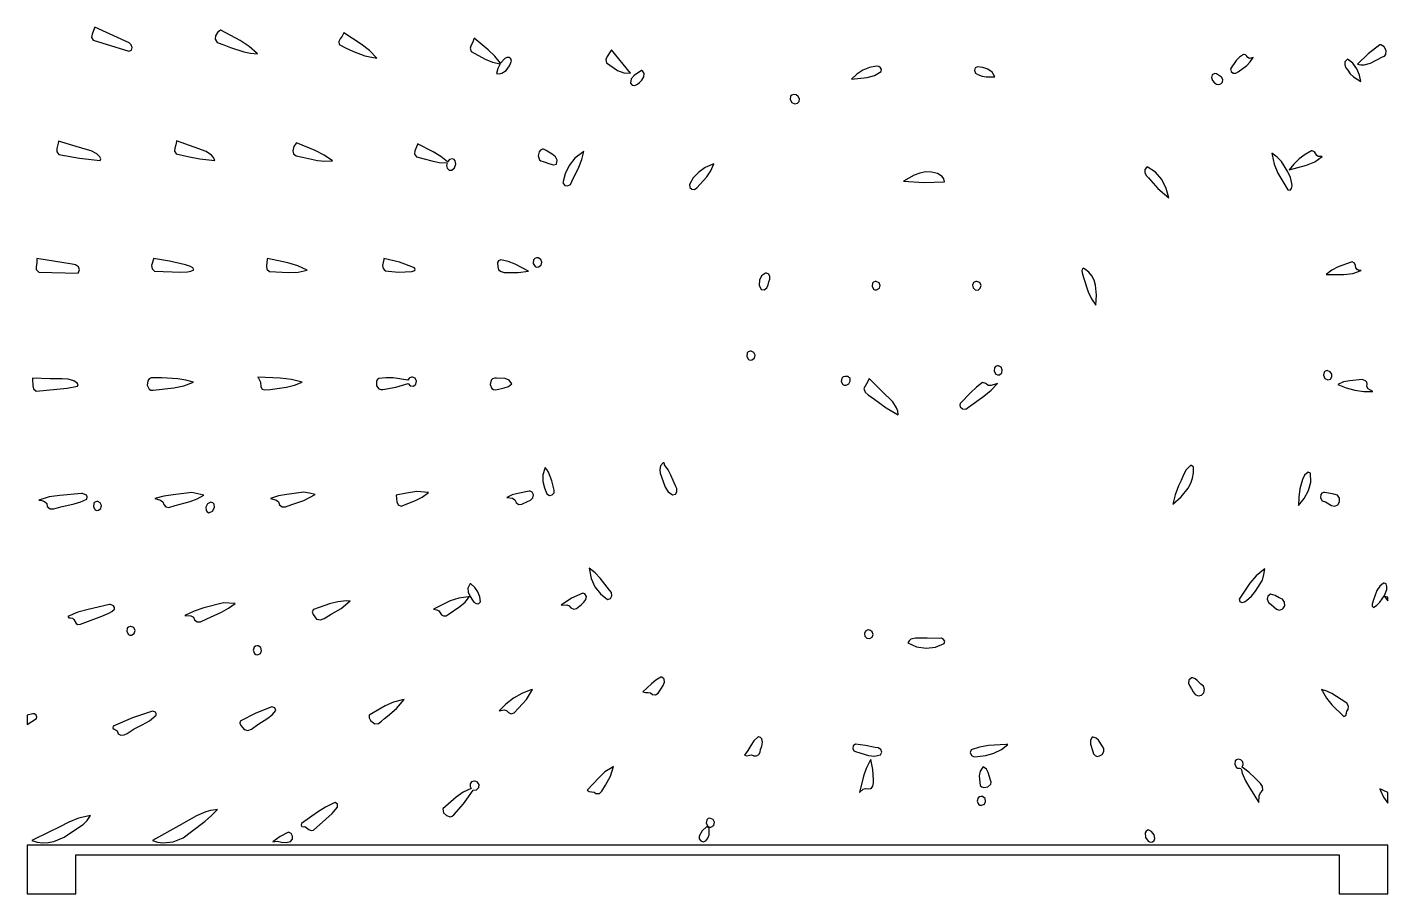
# Model space of a CAD drawing. Extents: x 0 to 14, y 0 to 21.
# Drawn here: x 0 to 14, y 0 to 8.92 of the extents above; entities that cross this region are included whole.
import ezdxf

# ---------------------------------------------------------------- set-up
doc = ezdxf.new("R2010")
doc.units = 0
doc.layers.add('Layer_1', color=7, linetype='CONTINUOUS')

msp = doc.modelspace()

# ---------------------------------------------------------------- linework, layer by layer
at = {"layer": 'Layer_1', "color": 7}
for points in [[(0.695565, 8.918716), (0.693589, 8.911937), (0.693589, 8.910949), (0.668246, 8.845571), (0.662863, 8.813323), (0.679732, 8.783893), (1.04648, 8.671224), (1.071705, 8.682943), (1.078417, 8.708852), (1.069915, 8.737431), (1.0495, 8.757161), (0.695847, 8.918722), (0.695565, 8.918716)], [(1.991021, 8.88928), (1.987776, 8.887728), (1.957805, 8.864713), (1.937177, 8.830759), (1.93336, 8.794049), (1.953824, 8.762768), (2.022454, 8.737053), (2.091464, 8.711559), (2.22819, 8.666224), (2.298589, 8.651601), (2.370356, 8.645305), (2.285606, 8.720577), (2.190489, 8.781751), (1.991021, 8.889272), (1.991021, 8.88928)], [(3.257889, 8.861941), (3.254587, 8.855713), (3.254304, 8.855007), (3.240092, 8.827028), (3.219196, 8.799475), (3.205116, 8.77079), (3.21135, 8.739417), (3.282555, 8.70244), (3.357485, 8.670185), (3.474886, 8.625735), (3.597769, 8.600841), (3.523003, 8.678196), (3.437855, 8.743472), (3.258002, 8.861953), (3.258002, 8.861953), (3.257889, 8.861941)], [(4.600589, 8.807314), (4.598049, 8.800812), (4.59692, 8.797891), (4.584344, 8.765825), (4.566602, 8.733837), (4.556852, 8.701617), (4.568246, 8.66885), (4.711534, 8.591408), (4.786476, 8.560016), (4.865596, 8.540747), (4.842341, 8.49337), (4.82806, 8.442522), (4.856649, 8.439166), (4.8829, 8.444228), (4.927773, 8.473785), (4.961454, 8.519557), (4.982718, 8.569906), (4.976424, 8.59303), (4.958673, 8.606832), (4.936244, 8.608484), (4.915916, 8.595154), (4.869998, 8.547252), (4.811581, 8.620732), (4.743782, 8.685439), (4.600674, 8.807314), (4.600674, 8.807314), (4.600589, 8.807314)], [(6.011023, 8.684395), (6.007721, 8.67822), (6.006028, 8.675079), (5.966203, 8.616186), (5.952636, 8.585681), (5.961324, 8.552104), (6.074819, 8.474776), (6.137862, 8.450069), (6.206264, 8.445884), (6.011023, 8.684395), (6.011023, 8.684395)], [(13.928146, 8.738303), (13.916632, 8.738303), (13.796888, 8.645415), (13.688258, 8.53948), (13.722752, 8.530701), (13.756477, 8.530404), (13.821795, 8.548511), (13.945108, 8.61235), (13.965998, 8.621913), (13.9787, 8.637597), (13.982771, 8.678621), (13.963769, 8.718012), (13.928146, 8.738359), (13.928146, 8.738303)], [(12.516527, 8.637431), (12.473376, 8.611738), (12.439311, 8.574822), (12.382754, 8.490974), (12.387385, 8.463358), (12.409216, 8.447322), (12.437424, 8.445628), (12.461184, 8.461042), (12.548306, 8.523564), (12.585112, 8.562332), (12.614769, 8.607114), (12.577685, 8.59815), (12.561596, 8.606094), (12.54966, 8.621886), (12.534777, 8.633804), (12.516527, 8.637431), (12.516527, 8.637431)], [(13.584682, 8.589309), (13.580816, 8.586224), (13.558615, 8.562601), (13.556393, 8.532231), (13.568104, 8.501215), (13.587702, 8.47565), (13.613446, 8.438537), (13.645931, 8.407351), (13.721983, 8.35846), (13.707574, 8.426654), (13.681177, 8.491743), (13.640858, 8.547902), (13.584682, 8.589309), (13.584682, 8.589309)], [(6.325616, 8.474603), (6.32127, 8.471893), (6.244304, 8.421221), (6.215173, 8.387956), (6.207534, 8.343846), (6.225066, 8.32291), (6.251159, 8.320296), (6.278384, 8.33089), (6.299313, 8.349578), (6.324321, 8.374987), (6.343654, 8.407111), (6.348387, 8.440896), (6.329595, 8.471286), (6.325616, 8.474594), (6.325616, 8.474603)], [(8.740422, 8.516219), (8.667433, 8.503384), (8.598281, 8.476787), (8.535944, 8.437025), (8.483402, 8.384698), (8.642738, 8.40114), (8.71913, 8.423155), (8.7884, 8.461979), (8.792119, 8.484178), (8.781577, 8.502008), (8.762452, 8.513384), (8.740422, 8.516219), (8.740422, 8.516219)], [(9.77821, 8.512084), (9.752656, 8.498988), (9.746435, 8.472005), (9.757386, 8.445219), (9.783346, 8.432709), (9.824654, 8.416237), (9.868168, 8.407517), (9.957139, 8.407518), (9.928987, 8.455308), (9.885401, 8.487206), (9.832953, 8.505402), (9.77821, 8.512084), (9.77821, 8.512084)], [(12.220476, 8.443126), (12.193941, 8.427853), (12.187156, 8.399724), (12.196326, 8.369208), (12.217654, 8.346776), (12.23751, 8.333001), (12.260531, 8.328317), (12.28244, 8.334351), (12.298962, 8.352728), (12.302631, 8.381517), (12.287821, 8.40553), (12.238623, 8.440262), (12.220533, 8.443126), (12.220533, 8.443126), (12.220476, 8.443126)], [(7.884132, 8.226611), (7.86621, 8.220422), (7.855202, 8.208515), (7.851405, 8.175576), (7.867689, 8.143846), (7.899005, 8.129377), (7.925468, 8.135753), (7.942114, 8.155702), (7.945638, 8.181574), (7.93273, 8.205718), (7.910961, 8.222189), (7.884132, 8.226611), (7.884132, 8.226611)], [(0.323652, 7.746116), (0.322524, 7.739225), (0.322524, 7.73818), (0.322241, 7.73818), (0.305566, 7.669813), (0.304314, 7.636081), (0.326334, 7.609306), (0.538198, 7.571419), (0.751247, 7.54702), (0.758029, 7.56513), (0.748901, 7.583804), (0.716647, 7.614654), (0.658039, 7.64495), (0.594999, 7.664784), (0.467868, 7.702572), (0.323681, 7.746119), (0.323652, 7.746116)], [(1.53749, 7.749147), (1.536361, 7.742146), (1.536361, 7.740763), (1.536079, 7.740763), (1.530524, 7.708774), (1.519537, 7.674901), (1.516081, 7.642251), (1.533116, 7.613929), (1.654154, 7.586503), (1.776843, 7.563107), (1.930202, 7.547122), (1.916125, 7.578072), (1.896055, 7.603252), (1.842784, 7.639913), (1.717604, 7.683711), (1.537575, 7.749085), (1.537575, 7.749085), (1.53749, 7.749147)], [(2.772325, 7.727814), (2.769108, 7.72484), (2.745137, 7.691924), (2.732363, 7.647612), (2.740902, 7.615017), (2.766702, 7.596407), (2.833342, 7.581578), (2.986084, 7.548013), (3.063763, 7.540774), (3.142065, 7.544316), (3.056202, 7.602334), (2.964519, 7.650233), (2.772325, 7.727814), (2.772325, 7.727814)], [(4.017631, 7.717397), (4.015373, 7.710729), (4.015373, 7.709967), (4.015091, 7.709967), (3.988872, 7.64508), (3.986516, 7.612635), (4.007358, 7.585557), (4.161906, 7.542009), (4.240645, 7.527614), (4.320794, 7.524538), (4.314783, 7.496824), (4.32236, 7.468346), (4.341114, 7.448796), (4.368631, 7.447864), (4.39592, 7.472661), (4.409482, 7.509248), (4.40408, 7.544605), (4.392629, 7.557754), (4.374473, 7.565714), (4.345055, 7.557478), (4.324802, 7.533358), (4.254553, 7.589428), (4.178572, 7.637235), (4.017631, 7.717409), (4.017631, 7.717397)], [(5.311225, 7.662497), (5.30194, 7.662158), (5.281696, 7.653364), (5.267358, 7.637591), (5.256615, 7.595178), (5.27015, 7.555055), (5.286159, 7.542146), (5.308402, 7.537362), (5.378334, 7.512188), (5.413721, 7.503508), (5.447905, 7.50754), (5.453952, 7.548774), (5.435367, 7.584128), (5.402717, 7.612524), (5.366568, 7.632886), (5.340579, 7.651472), (5.311225, 7.662322), (5.311225, 7.662604), (5.311225, 7.662497)], [(5.726769, 7.638186), (5.712121, 7.627659), (5.636368, 7.570068), (5.577438, 7.495889), (5.536044, 7.410205), (5.512901, 7.318098), (5.530331, 7.291215), (5.560903, 7.286288), (5.589883, 7.300269), (5.602534, 7.330112), (5.676621, 7.479673), (5.706893, 7.557181), (5.726769, 7.638186), (5.726769, 7.638186)], [(12.806313, 7.620824), (12.809164, 7.604509), (12.832326, 7.507531), (12.870173, 7.415364), (12.97051, 7.243408), (12.99536, 7.242561), (13.010878, 7.25978), (13.016909, 7.285542), (13.013295, 7.310326), (12.997646, 7.371261), (12.972814, 7.42924), (12.907885, 7.537371), (12.860179, 7.582756), (12.806313, 7.620824), (12.806313, 7.620824)], [(13.222422, 7.647282), (13.214802, 7.646746), (13.148906, 7.608481), (13.0879, 7.562573), (13.032842, 7.509638), (12.98479, 7.450291), (13.164083, 7.499452), (13.249288, 7.534791), (13.32532, 7.588097), (13.284722, 7.58636), (13.268979, 7.597441), (13.259618, 7.616593), (13.245169, 7.637648), (13.222422, 7.647243), (13.222422, 7.647243), (13.222422, 7.647282)], [(7.064135, 7.51207), (7.049206, 7.506228), (6.975533, 7.473901), (6.909319, 7.427628), (6.854106, 7.369089), (6.813437, 7.299963), (6.818415, 7.270664), (6.839903, 7.250964), (6.867603, 7.247137), (6.891218, 7.265455), (6.991932, 7.37954), (7.03447, 7.441998), (7.064135, 7.51207), (7.064135, 7.51207)], [(9.244866, 7.429937), (9.183624, 7.417284), (9.125088, 7.395615), (9.015448, 7.33535), (9.22607, 7.321491), (9.437116, 7.326918), (9.431124, 7.358739), (9.415967, 7.38305), (9.366179, 7.413338), (9.303798, 7.42617), (9.244866, 7.429937), (9.244866, 7.429937)], [(11.524996, 7.480043), (11.521581, 7.477277), (11.499163, 7.452679), (11.498996, 7.421812), (11.513953, 7.391241), (11.536906, 7.367529), (11.635123, 7.257619), (11.748685, 7.163689), (11.721017, 7.26028), (11.674845, 7.350191), (11.609672, 7.425936), (11.524996, 7.480032), (11.524996, 7.480043)], [(0.099314, 6.537319), (0.099314, 6.530264), (0.099314, 6.528994), (0.097983, 6.494179), (0.091525, 6.457296), (0.093766, 6.423644), (0.118533, 6.398522), (0.523522, 6.388489), (0.53759, 6.4203), (0.526062, 6.451352), (0.498384, 6.473503), (0.464002, 6.478611), (0.099314, 6.537316), (0.099314, 6.537319)], [(1.298081, 6.54), (1.298081, 6.532945), (1.298081, 6.531505), (1.27979, 6.464611), (1.284639, 6.432011), (1.309229, 6.40809), (1.579936, 6.396293), (1.650093, 6.400274), (1.684017, 6.406928), (1.712948, 6.42027), (1.7026, 6.443022), (1.679801, 6.454851), (1.628535, 6.47225), (1.464504, 6.511364), (1.298081, 6.539995), (1.298081, 6.54)], [(2.471081, 6.539012), (2.470799, 6.531957), (2.470799, 6.530687), (2.462728, 6.460141), (2.467315, 6.427174), (2.493518, 6.404624), (2.689066, 6.395249), (2.786487, 6.399227), (2.882392, 6.418348), (2.784793, 6.463819), (2.68199, 6.49491), (2.471194, 6.53901), (2.471194, 6.53901), (2.471081, 6.539012)], [(3.670752, 6.538138), (3.670752, 6.531082), (3.670752, 6.529417), (3.657466, 6.4657), (3.661028, 6.434947), (3.682492, 6.411126), (3.819906, 6.39851), (3.957913, 6.405561), (3.987641, 6.415108), (3.993072, 6.42635), (3.985768, 6.440892), (3.831752, 6.499499), (3.670752, 6.538126), (3.670752, 6.538138)], [(4.87268, 6.522934), (4.850856, 6.515724), (4.839525, 6.497738), (4.843244, 6.454086), (4.851133, 6.422058), (4.875837, 6.402814), (4.908811, 6.394558), (4.941514, 6.395491), (5.05067, 6.393926), (5.159022, 6.406408), (5.021418, 6.479329), (4.94875, 6.506611), (4.87268, 6.522934), (4.87268, 6.522934)], [(5.25907, 6.544962), (5.249305, 6.544679), (5.239822, 6.544679), (5.222106, 6.537592), (5.21116, 6.524147), (5.207646, 6.488337), (5.22542, 6.457547), (5.241084, 6.450378), (5.260622, 6.452077), (5.288222, 6.468783), (5.296087, 6.499332), (5.285796, 6.52946), (5.258929, 6.544902), (5.258929, 6.544902), (5.25907, 6.544962)], [(13.633083, 6.502318), (13.624814, 6.501866), (13.488137, 6.453361), (13.424491, 6.419033), (13.36706, 6.3747), (13.549037, 6.373555), (13.638682, 6.384336), (13.72441, 6.414499), (13.701498, 6.416175), (13.68388, 6.426609), (13.672606, 6.443941), (13.668728, 6.466312), (13.657107, 6.491104), (13.633083, 6.502307), (13.633083, 6.502318)], [(7.606538, 6.387942), (7.597592, 6.38749), (7.556784, 6.359338), (7.534928, 6.314059), (7.532953, 6.263134), (7.551787, 6.218047), (7.584522, 6.217264), (7.609089, 6.236646), (7.625014, 6.266944), (7.631825, 6.298912), (7.642705, 6.324744), (7.642878, 6.35359), (7.631202, 6.377352), (7.606538, 6.387933), (7.606538, 6.387942)], [(8.735737, 6.302287), (8.725267, 6.301892), (8.708546, 6.295974), (8.697935, 6.284266), (8.693468, 6.252284), (8.708717, 6.22354), (8.722752, 6.21588), (8.740535, 6.215628), (8.770004, 6.232986), (8.777464, 6.261579), (8.76526, 6.288859), (8.735737, 6.302279), (8.735737, 6.302287)], [(9.762546, 6.303219), (9.762546, 6.303219), (9.737946, 6.290617), (9.727946, 6.264761), (9.733059, 6.236263), (9.753798, 6.215738), (9.784446, 6.213712), (9.807282, 6.232895), (9.815349, 6.262104), (9.801691, 6.290155), (9.771549, 6.302996), (9.762546, 6.303278), (9.762546, 6.303219)], [(10.864935, 6.439095), (10.860673, 6.436227), (10.851834, 6.41483), (10.856105, 6.391331), (10.868999, 6.343511), (10.917343, 6.193977), (10.951731, 6.123399), (10.994644, 6.057488), (11.003571, 6.160224), (10.99312, 6.265101), (10.977998, 6.314414), (10.954877, 6.359547), (10.922704, 6.39893), (10.880429, 6.430989), (10.864935, 6.439095), (10.864935, 6.439095)], [(7.447675, 5.584935), (7.43808, 5.584653), (7.419952, 5.578678), (7.408732, 5.565935), (7.40489, 5.530698), (7.4223, 5.500044), (7.437644, 5.493031), (7.456706, 5.495078), (7.484267, 5.513434), (7.489444, 5.542792), (7.475994, 5.570727), (7.447675, 5.584816), (7.447675, 5.584816), (7.447675, 5.584935)], [(8.416431, 5.325259), (8.396892, 5.319101), (8.383767, 5.306294), (8.375908, 5.271142), (8.391146, 5.240627), (8.406894, 5.233617), (8.427776, 5.235575), (8.453374, 5.250036), (8.468388, 5.276538), (8.467464, 5.3044), (8.445246, 5.322942), (8.416431, 5.325257), (8.416431, 5.325259)], [(9.993009, 5.433297), (9.983752, 5.433015), (9.964872, 5.42733), (9.953358, 5.414515), (9.949896, 5.378545), (9.968294, 5.347211), (9.984105, 5.340189), (10.00348, 5.342616), (10.029125, 5.361723), (10.033614, 5.391358), (10.020418, 5.419276), (9.993009, 5.433235), (9.993009, 5.433235), (9.993009, 5.433297)], [(13.37468, 5.384072), (13.356404, 5.379981), (13.344449, 5.369361), (13.337805, 5.337163), (13.351348, 5.304746), (13.38168, 5.289375), (13.410173, 5.296588), (13.42505, 5.319844), (13.42474, 5.348715), (13.407672, 5.372774), (13.37468, 5.384072), (13.37468, 5.384072)], [(0.05334, 5.305811), (0.054187, 5.298812), (0.054187, 5.297712), (0.056529, 5.228244), (0.063712, 5.195368), (0.090791, 5.173743), (0.305086, 5.192153), (0.411764, 5.205058), (0.516946, 5.225559), (0.523428, 5.241551), (0.513726, 5.256079), (0.480935, 5.278309), (0.42187, 5.295178), (0.360458, 5.298364), (0.2367, 5.300633), (0.053425, 5.305814), (0.053425, 5.305814), (0.05334, 5.305811)], [(1.385401, 5.309226), (1.274995, 5.308944), (1.253912, 5.298613), (1.240223, 5.280973), (1.233819, 5.235279), (1.253366, 5.194889), (1.272115, 5.183878), (1.296444, 5.182827), (1.508136, 5.20818), (1.612472, 5.227649), (1.71227, 5.265013), (1.632301, 5.287163), (1.550815, 5.300424), (1.385401, 5.309164), (1.385401, 5.309164), (1.385401, 5.309226)], [(2.37394, 5.316448), (2.377271, 5.31022), (2.380093, 5.305092), (2.400402, 5.264184), (2.404562, 5.218718), (2.418961, 5.194945), (2.44324, 5.18502), (2.498344, 5.190329), (2.66785, 5.213227), (2.750586, 5.234143), (2.830266, 5.265239), (2.718707, 5.293925), (2.604378, 5.305533), (2.374025, 5.316448), (2.374025, 5.316448), (2.37394, 5.316448)], [(3.963614, 5.318367), (3.954074, 5.317859), (3.929722, 5.307989), (3.915974, 5.285946), (3.767, 5.308852), (3.691792, 5.311357), (3.617327, 5.304355), (3.601257, 5.290316), (3.592528, 5.271452), (3.59458, 5.22883), (3.618454, 5.195652), (3.637004, 5.188593), (3.659124, 5.191082), (3.791641, 5.214057), (3.919333, 5.250338), (3.941874, 5.226435), (3.973911, 5.22604), (4.000545, 5.244407), (4.006878, 5.276796), (3.992527, 5.30557), (3.963614, 5.318303), (3.963614, 5.318303), (3.963614, 5.318367)], [(4.810167, 5.308239), (4.787591, 5.30156), (4.77247, 5.286429), (4.763375, 5.242823), (4.780441, 5.201443), (4.798023, 5.189094), (4.82123, 5.18631), (4.908994, 5.206482), (4.950969, 5.220813), (4.98571, 5.248983), (4.959129, 5.28516), (4.918925, 5.30179), (4.828117, 5.306421), (4.810167, 5.308227), (4.810167, 5.308239)], [(8.663206, 5.30409), (8.660384, 5.297585), (8.658973, 5.294664), (8.659255, 5.294664), (8.636021, 5.248047), (8.608427, 5.20013), (8.622885, 5.161937), (8.653163, 5.134827), (8.721965, 5.086855), (8.837824, 5.002965), (8.960584, 4.929869), (8.957461, 4.96807), (8.94624, 5.00277), (8.905928, 5.063893), (8.798758, 5.168601), (8.663263, 5.30409), (8.663263, 5.30409), (8.663206, 5.30409)], [(9.828925, 5.263077), (9.766338, 5.215438), (9.709291, 5.160797), (9.600833, 5.045679), (9.596246, 5.028), (9.599774, 5.012664), (9.623517, 4.991706), (9.656753, 4.988185), (9.684173, 5.00748), (9.842221, 5.121382), (9.918127, 5.181984), (9.985304, 5.25244), (9.920182, 5.230494), (9.888467, 5.230979), (9.863272, 5.252779), (9.828925, 5.263086), (9.828925, 5.263077)], [(13.737421, 5.292347), (13.608195, 5.280193), (13.544631, 5.267549), (13.484408, 5.242904), (13.570583, 5.208347), (13.660131, 5.182821), (13.751874, 5.168691), (13.844637, 5.168324), (13.797351, 5.197507), (13.784312, 5.220059), (13.78791, 5.247809), (13.783649, 5.266007), (13.772127, 5.28042), (13.737421, 5.292347), (13.737421, 5.292347)], [(5.329343, 4.388742), (5.325985, 4.377385), (5.306096, 4.31226), (5.306106, 4.244712), (5.321488, 4.178016), (5.347716, 4.115449), (5.373727, 4.100014), (5.402622, 4.104854), (5.422924, 4.124982), (5.423154, 4.155412), (5.398886, 4.249873), (5.363464, 4.340453), (5.346954, 4.367708), (5.329343, 4.388742), (5.329343, 4.388742)], [(6.546935, 4.435813), (6.54273, 4.435475), (6.517025, 4.405974), (6.508588, 4.368199), (6.512924, 4.327805), (6.525542, 4.290449), (6.563822, 4.184459), (6.595412, 4.1386), (6.639588, 4.104747), (6.669541, 4.111741), (6.685217, 4.137181), (6.686086, 4.169541), (6.67162, 4.197296), (6.621632, 4.309736), (6.594301, 4.364532), (6.558901, 4.414144), (6.556262, 4.427472), (6.546935, 4.435641), (6.546935, 4.435924), (6.546935, 4.435813)], [(11.979035, 4.407317), (11.969835, 4.406753), (11.926174, 4.364804), (11.897766, 4.311404), (11.874771, 4.253892), (11.84735, 4.199608), (11.812983, 4.105534), (11.788225, 4.008337), (11.873245, 4.084246), (11.944851, 4.175038), (11.97206, 4.225229), (11.991639, 4.278197), (12.002163, 4.33363), (12.002206, 4.391211), (11.979035, 4.407306), (11.979035, 4.407317)], [(13.181245, 4.34095), (13.142596, 4.309952), (13.122899, 4.264869), (13.096579, 4.166822), (13.085614, 4.08208), (13.082016, 3.996551), (13.140106, 4.067609), (13.184322, 4.149298), (13.208492, 4.23764), (13.206448, 4.328659), (13.181245, 4.34095), (13.181245, 4.34095)], [(0.56927, 4.120402), (0.55705, 4.119837), (0.335216, 4.099535), (0.225263, 4.084001), (0.119098, 4.051432), (0.150058, 4.047195), (0.179416, 4.035709), (0.200592, 4.015383), (0.20701, 3.984625), (0.23674, 3.962863), (0.272493, 3.963035), (0.345214, 3.982706), (0.483997, 4.013431), (0.552065, 4.032507), (0.615075, 4.062908), (0.61809, 4.085042), (0.608503, 4.102853), (0.56927, 4.120402), (0.56927, 4.120402)], [(1.692374, 4.128778), (1.500417, 4.107554), (1.405112, 4.093215), (1.311825, 4.068696), (1.371586, 4.052702), (1.395137, 4.035386), (1.404761, 4.006353), (1.426539, 3.980797), (1.458055, 3.975187), (1.523436, 3.994943), (1.675793, 4.035785), (1.749059, 4.064611), (1.818499, 4.102046), (1.756368, 4.117539), (1.692374, 4.128778), (1.692374, 4.128778)], [(2.846522, 4.132758), (2.846522, 4.132758), (2.672052, 4.110326), (2.585727, 4.094979), (2.502493, 4.067274), (2.563742, 4.052642), (2.586908, 4.033496), (2.596924, 4.003497), (2.62387, 3.98223), (2.656727, 3.982148), (2.722541, 4.006093), (2.847576, 4.046365), (2.962938, 4.108509), (2.904952, 4.122644), (2.846522, 4.13282), (2.846522, 4.132758)], [(4.009192, 4.14119), (3.902001, 4.124311), (3.795974, 4.101558), (3.804416, 4.032827), (3.817337, 4.003724), (3.848354, 3.99104), (3.996044, 4.046754), (4.065726, 4.083294), (4.129532, 4.129724), (4.009192, 4.14119), (4.009192, 4.14119)], [(5.173811, 4.144055), (5.166078, 4.14318), (5.048105, 4.120967), (4.990528, 4.105094), (4.936546, 4.07913), (4.994963, 4.070457), (5.017838, 4.053478), (5.02999, 4.026103), (5.056594, 4.006865), (5.087881, 4.009474), (5.148439, 4.037457), (5.177522, 4.051082), (5.201419, 4.075884), (5.210955, 4.105561), (5.196953, 4.13381), (5.173811, 4.144061), (5.173811, 4.144055)], [(13.352131, 4.130218), (13.338387, 4.129935), (13.32058, 4.122752), (13.309962, 4.110034), (13.307526, 4.076193), (13.325536, 4.044804), (13.358453, 4.032261), (13.420693, 3.997222), (13.453881, 3.989659), (13.486892, 4.001504), (13.503784, 4.034937), (13.501656, 4.073303), (13.481879, 4.10351), (13.445829, 4.112463), (13.352131, 4.130158), (13.352131, 4.130158), (13.352131, 4.130218)], [(0.725226, 4.037112), (0.725226, 4.037112), (0.715998, 4.037112), (0.69708, 4.032008), (0.685262, 4.019586), (0.680738, 3.983916), (0.698063, 3.952355), (0.713556, 3.945069), (0.732875, 3.947154), (0.758199, 3.965682), (0.763595, 3.995054), (0.751718, 4.022994), (0.725226, 4.037223), (0.725226, 4.037112)], [(1.889054, 4.031048), (1.856148, 4.014489), (1.838399, 3.980267), (1.841251, 3.944261), (1.852103, 3.930551), (1.870146, 3.92235), (1.905342, 3.938172), (1.926188, 3.974004), (1.92374, 4.011183), (1.910986, 4.024446), (1.889054, 4.031048), (1.889054, 4.031048)], [(5.782564, 3.35129), (5.785386, 3.334808), (5.802261, 3.243665), (5.842406, 3.160628), (5.900579, 3.088269), (5.97154, 3.029159), (6.002741, 3.038126), (6.016487, 3.066743), (6.012628, 3.100642), (5.991013, 3.125456), (5.896303, 3.247771), (5.843983, 3.304264), (5.782649, 3.35129), (5.782649, 3.35129), (5.782564, 3.35129)], [(12.735306, 3.345502), (12.721477, 3.335305), (12.645001, 3.271591), (12.57965, 3.196687), (12.469848, 3.030649), (12.477537, 3.007256), (12.499037, 2.999579), (12.524696, 3.004542), (12.544862, 3.019072), (12.596058, 3.062592), (12.639633, 3.11393), (12.70985, 3.228755), (12.725647, 3.286407), (12.735306, 3.345502), (12.735306, 3.345502)], [(4.558961, 3.189619), (4.558961, 3.189619), (4.553514, 3.187079), (4.533578, 3.146524), (4.537936, 3.102616), (4.55711, 3.059653), (4.581624, 3.021934), (4.59673, 3.000467), (4.620218, 2.986455), (4.64487, 2.985511), (4.663468, 3.003248), (4.656764, 3.057102), (4.637433, 3.108676), (4.606652, 3.153935), (4.565594, 3.188843), (4.558961, 3.189661), (4.558961, 3.189619)], [(5.715706, 3.094589), (5.599402, 3.043307), (5.494274, 2.971997), (5.551293, 2.975607), (5.576661, 2.965081), (5.594152, 2.942178), (5.622966, 2.928736), (5.651814, 2.937694), (5.702131, 2.979053), (5.726401, 3.000403), (5.746475, 3.028166), (5.753669, 3.058465), (5.739299, 3.087423), (5.715706, 3.094589), (5.715706, 3.094589)], [(12.792371, 3.082132), (12.764868, 3.062677), (12.760558, 3.030875), (12.77425, 2.998505), (12.800753, 2.977345), (12.854788, 2.92967), (12.887355, 2.920438), (12.920359, 2.933909), (12.940003, 2.964902), (12.937726, 3.001609), (12.91741, 3.032165), (12.882936, 3.044703), (12.839876, 3.070054), (12.792371, 3.082132), (12.792371, 3.082132)], [(13.962634, 3.198492), (13.95603, 3.197448), (13.916829, 3.164765), (13.888759, 3.122021), (13.852031, 3.02613), (13.839303, 2.98165), (13.840045, 2.960168), (13.854007, 2.946702), (13.888942, 2.969959), (13.918117, 3.000836), (13.965908, 3.071495), (13.98869, 3.131675), (13.991403, 3.162943), (13.981882, 3.191219), (13.962803, 3.198495), (13.962803, 3.198495), (13.962634, 3.198492)], [(0.855641, 2.976507), (0.855641, 2.976507), (0.845594, 2.976507), (0.62792, 2.927585), (0.520716, 2.89806), (0.418902, 2.855129), (0.426799, 2.841609), (0.445714, 2.839459), (0.466575, 2.837372), (0.480314, 2.82404), (0.503523, 2.782424), (0.522553, 2.770945), (0.546777, 2.773437), (0.768717, 2.85794), (0.838232, 2.88725), (0.870876, 2.905389), (0.897523, 2.929543), (0.897083, 2.94754), (0.887928, 2.96195), (0.855641, 2.976561), (0.855641, 2.976507)], [(2.020683, 2.995413), (1.817359, 2.941528), (1.717403, 2.909677), (1.62227, 2.865162), (1.685142, 2.860991), (1.711122, 2.848321), (1.722572, 2.820018), (1.74997, 2.79867), (1.783246, 2.799596), (1.848217, 2.828671), (2.000003, 2.897124), (2.0723, 2.938152), (2.140063, 2.98654), (2.020683, 2.995413), (2.020683, 2.995413)], [(3.282244, 3.013825), (3.195652, 3.004853), (3.11126, 2.98284), (2.945779, 2.926568), (2.933734, 2.901179), (2.940964, 2.874534), (2.976259, 2.827844), (3.016509, 2.818821), (3.055031, 2.833176), (3.128828, 2.876352), (3.232238, 2.936431), (3.323308, 3.013495), (3.305782, 3.013157), (3.282244, 3.013778), (3.282244, 3.013778), (3.282244, 3.013825)], [(4.55264, 3.058033), (4.535988, 3.05617), (4.442182, 3.042853), (4.351726, 3.013745), (4.180332, 2.930714), (4.215645, 2.923865), (4.237022, 2.913686), (4.249476, 2.893065), (4.263177, 2.870792), (4.285107, 2.859471), (4.31, 2.860041), (4.332591, 2.873443), (4.450743, 2.956583), (4.50574, 3.003013), (4.55264, 3.058044), (4.55264, 3.058033)], [(13.96492, 3.058484), (13.976209, 3.04498), (14.000028, 3.015434), (14.000028, 3.05435), (13.96492, 3.058484), (13.96492, 3.058484)], [(1.067082, 2.75139), (1.057769, 2.751108), (1.040907, 2.744757), (1.030249, 2.732535), (1.025927, 2.699455), (1.041576, 2.669821), (1.055881, 2.661908), (1.073968, 2.66159), (1.102158, 2.678425), (1.109747, 2.710035), (1.097725, 2.739856), (1.067082, 2.751328), (1.067082, 2.751328), (1.067082, 2.75139)], [(8.649377, 2.716555), (8.625078, 2.704166), (8.615447, 2.678478), (8.620644, 2.650043), (8.640826, 2.629408), (8.669793, 2.626135), (8.69315, 2.6419), (8.703469, 2.668052), (8.693319, 2.695939), (8.678199, 2.710327), (8.658296, 2.716279), (8.649377, 2.716561), (8.649377, 2.716555)], [(2.366998, 2.55152), (2.348273, 2.548551), (2.335399, 2.538323), (2.326404, 2.505755), (2.338411, 2.473139), (2.35179, 2.462852), (2.36982, 2.459798), (2.400235, 2.472324), (2.411906, 2.501968), (2.404158, 2.533333), (2.376311, 2.551023), (2.366998, 2.551531), (2.366998, 2.55152)], [(9.261941, 2.632109), (9.261941, 2.632109), (9.139513, 2.632109), (9.092794, 2.62005), (9.074294, 2.604916), (9.062184, 2.583657), (9.151383, 2.543078), (9.248789, 2.527106), (9.346322, 2.537481), (9.435902, 2.575941), (9.441679, 2.599131), (9.429895, 2.618466), (9.408189, 2.62963), (9.384199, 2.628307), (9.261941, 2.632165), (9.261941, 2.632109)], [(5.198646, 2.103659), (5.182842, 2.098477), (5.090513, 2.062675), (5.004745, 2.01307), (4.926048, 1.952536), (4.854928, 1.883943), (4.907619, 1.893588), (4.932215, 1.885304), (4.951335, 1.865698), (4.980917, 1.853536), (5.009473, 1.863675), (5.05364, 1.911779), (5.136388, 2.000133), (5.198646, 2.103659), (5.198646, 2.103659)], [(6.52495, 2.230769), (6.52495, 2.230769), (6.5186, 2.230769), (6.467457, 2.200129), (6.422831, 2.160423), (6.336143, 2.077421), (6.361445, 2.070336), (6.388082, 2.070568), (6.413212, 2.067873), (6.433989, 2.052009), (6.465794, 2.047787), (6.492127, 2.063141), (6.527151, 2.117327), (6.545446, 2.144048), (6.556862, 2.176407), (6.554424, 2.207298), (6.531158, 2.229612), (6.52495, 2.230882), (6.52495, 2.230769)], [(11.994247, 2.221233), (11.994247, 2.221233), (11.978668, 2.221233), (11.954538, 2.199474), (11.950898, 2.168582), (11.961777, 2.13622), (11.981208, 2.110051), (11.996367, 2.079391), (12.019146, 2.052543), (12.048201, 2.037968), (12.082187, 2.044127), (12.107718, 2.06882), (12.114939, 2.103224), (12.104254, 2.136659), (12.076063, 2.158449), (12.0387, 2.196274), (12.018123, 2.212605), (11.994247, 2.221343), (11.994247, 2.221233)], [(13.319534, 2.101119), (13.327041, 2.086898), (13.370085, 2.011788), (13.424207, 1.943871), (13.548953, 1.825512), (13.568845, 1.836436), (13.574215, 1.857849), (13.577706, 1.881255), (13.591963, 1.898162), (13.596542, 1.932094), (13.579821, 1.960301), (13.522, 1.999476), (13.425932, 2.061076), (13.374284, 2.084951), (13.319534, 2.101119), (13.319534, 2.101119)], [(3.87937, 1.997933), (3.861675, 1.994625), (3.769206, 1.973294), (3.682372, 1.935544), (3.518944, 1.839567), (3.517252, 1.810919), (3.530787, 1.785179), (3.576264, 1.748067), (3.615107, 1.753516), (3.647112, 1.775963), (3.676804, 1.804457), (3.70871, 1.828046), (3.800867, 1.90625), (3.87937, 1.997933), (3.87937, 1.997933)], [(0.056586, 1.853127), (0.000028, 1.836866), (0.000028, 1.740735), (0.096887, 1.802415), (0.098952, 1.821497), (0.09078, 1.8387), (0.075587, 1.850439), (0.056586, 1.853127), (0.056586, 1.853127)], [(1.289332, 1.881129), (1.083649, 1.810583), (0.883299, 1.725577), (0.881621, 1.706142), (0.893117, 1.693857), (0.926028, 1.676575), (0.936821, 1.646363), (0.964494, 1.632813), (0.998179, 1.634474), (1.027007, 1.649893), (1.102075, 1.696394), (1.181379, 1.73721), (1.258349, 1.781276), (1.326416, 1.837529), (1.326456, 1.853903), (1.318563, 1.86822), (1.289332, 1.881129), (1.289332, 1.881129)], [(2.518523, 1.922912), (2.351172, 1.857336), (2.19123, 1.776123), (2.18799, 1.751353), (2.199919, 1.729852), (2.233055, 1.690686), (2.271484, 1.681196), (2.307692, 1.695424), (2.373461, 1.743603), (2.475265, 1.805943), (2.52186, 1.842489), (2.558824, 1.888018), (2.546325, 1.914055), (2.518523, 1.922912), (2.518523, 1.922912)], [(7.522238, 1.616603), (7.519698, 1.61474), (7.476784, 1.574723), (7.444902, 1.525574), (7.416058, 1.473782), (7.382256, 1.425837), (7.406364, 1.42075), (7.430618, 1.426307), (7.454094, 1.429975), (7.475869, 1.419222), (7.504251, 1.418663), (7.527198, 1.433355), (7.542092, 1.457503), (7.546312, 1.485313), (7.55919, 1.520706), (7.565852, 1.560881), (7.557524, 1.595904), (7.544995, 1.608379), (7.525427, 1.615841), (7.52221, 1.616603), (7.522238, 1.616603)], [(10.968115, 1.612908), (10.958096, 1.612259), (10.942472, 1.579665), (10.941833, 1.541262), (10.964474, 1.46514), (10.971805, 1.441414), (10.987454, 1.423499), (11.008829, 1.414664), (11.033337, 1.418175), (11.062003, 1.435246), (11.078771, 1.463463), (11.079362, 1.49493), (11.059499, 1.521748), (11.023586, 1.580251), (10.99965, 1.603286), (10.968115, 1.612863), (10.968115, 1.612863), (10.968115, 1.612908)], [(8.524014, 1.538991), (8.500224, 1.5234), (8.494984, 1.496179), (8.506714, 1.470823), (8.533836, 1.460827), (8.655526, 1.421691), (8.718355, 1.415569), (8.780328, 1.42858), (8.793634, 1.456727), (8.782971, 1.484188), (8.757496, 1.503277), (8.726368, 1.506304), (8.625614, 1.525801), (8.524014, 1.538991), (8.524014, 1.538991)], [(10.092069, 1.53679), (10.072511, 1.53631), (9.890002, 1.524809), (9.800203, 1.507779), (9.712847, 1.482567), (9.701387, 1.452586), (9.715758, 1.424831), (9.744696, 1.408663), (9.77694, 1.413442), (9.862715, 1.423708), (9.946231, 1.446471), (10.023883, 1.483546), (10.092069, 1.536751), (10.092069, 1.536751), (10.092069, 1.53679)], [(6.033403, 1.309192), (6.018925, 1.300536), (5.944993, 1.253566), (5.880453, 1.19482), (5.762216, 1.065279), (5.782879, 1.051407), (5.807657, 1.047999), (5.832229, 1.044797), (5.852273, 1.031545), (5.887962, 1.032545), (5.914073, 1.05512), (5.951446, 1.117368), (6.001791, 1.209321), (6.033403, 1.309192), (6.033403, 1.309192)], [(8.67997, 1.381345), (8.671983, 1.366683), (8.63252, 1.290626), (8.603629, 1.210034), (8.562622, 1.043562), (8.601181, 1.078349), (8.625717, 1.08433), (8.652143, 1.078783), (8.683103, 1.08491), (8.700816, 1.108796), (8.707845, 1.141116), (8.706753, 1.172546), (8.702453, 1.278273), (8.67997, 1.381345), (8.67997, 1.381345)], [(9.837194, 1.305388), (9.833554, 1.30153), (9.80572, 1.261154), (9.79654, 1.213317), (9.807363, 1.115661), (9.822828, 1.10078), (9.842373, 1.094112), (9.884241, 1.101397), (9.914043, 1.129484), (9.918507, 1.148819), (9.912858, 1.170341), (9.889483, 1.248036), (9.87025, 1.282388), (9.837194, 1.305388), (9.837194, 1.305388)], [(12.459914, 1.383885), (12.441952, 1.378655), (12.430405, 1.366835), (12.424932, 1.333005), (12.440244, 1.301546), (12.45468, 1.29269), (12.473093, 1.29161), (12.487623, 1.29109), (12.493699, 1.276718), (12.502303, 1.240677), (12.536247, 1.160918), (12.580218, 1.086269), (12.672653, 0.939218), (12.677038, 1.009121), (12.690849, 1.040653), (12.714591, 1.065832), (12.712511, 1.103626), (12.690923, 1.133547), (12.637093, 1.18903), (12.569836, 1.252132), (12.499933, 1.304123), (12.513011, 1.330443), (12.507747, 1.357309), (12.48857, 1.377523), (12.459914, 1.383885), (12.459914, 1.383885)], [(4.603073, 1.160639), (4.594126, 1.160244), (4.571234, 1.151009), (4.559413, 1.130176), (4.558788, 1.105001), (4.569488, 1.082743), (4.487157, 1.044998), (4.412252, 0.993984), (4.275864, 0.875157), (4.283608, 0.834658), (4.31341, 0.804215), (4.352965, 0.793532), (4.372554, 0.798635), (4.389967, 0.812317), (4.488095, 0.92642), (4.541806, 0.99633), (4.589441, 1.067311), (4.623331, 1.068249), (4.645529, 1.092664), (4.649413, 1.125693), (4.62836, 1.152471), (4.603073, 1.160577), (4.603073, 1.160577), (4.603073, 1.160639)], [(9.815632, 1.001118), (9.797232, 0.997607), (9.784609, 0.987007), (9.776001, 0.954307), (9.788423, 0.922551), (9.802086, 0.91313), (9.820487, 0.91127), (9.849895, 0.923094), (9.861868, 0.95125), (9.855436, 0.981587), (9.829631, 0.999958), (9.815632, 1.001059), (9.815632, 1.001059), (9.815632, 1.001118)], [(13.917789, 1.07961), (13.924393, 1.064398), (13.956496, 0.99461), (14.000028, 0.93216), (14.000028, 1.043008), (13.917789, 1.07961), (13.917789, 1.07961)], [(1.958227, 0.86673), (1.938443, 0.863907), (1.886126, 0.858079), (1.836392, 0.844666), (1.742426, 0.801861), (1.560802, 0.699812), (1.288768, 0.548338), (1.341164, 0.531587), (1.395107, 0.523897), (1.503232, 0.533878), (1.604335, 0.57464), (1.689608, 0.642541), (1.830363, 0.747142), (1.896892, 0.804093), (1.958227, 0.866718), (1.958227, 0.86673)], [(3.16786, 0.938445), (3.16786, 0.938445), (3.157672, 0.937852), (3.069411, 0.892151), (2.985689, 0.838506), (2.823972, 0.723211), (2.81863, 0.706591), (2.825831, 0.693714), (2.840478, 0.687704), (2.857472, 0.691681), (2.899495, 0.661138), (2.921766, 0.650178), (2.946767, 0.65607), (3.074462, 0.768032), (3.136818, 0.825424), (3.19151, 0.889844), (3.192173, 0.921376), (3.16786, 0.938516), (3.16786, 0.938445)], [(0.651341, 0.804663), (0.636468, 0.802744), (0.528734, 0.779158), (0.427715, 0.735494), (0.329183, 0.684375), (0.22891, 0.638426), (0.04651, 0.548798), (0.102628, 0.530733), (0.159753, 0.52368), (0.217058, 0.526483), (0.27372, 0.537985), (0.381814, 0.58246), (0.477435, 0.647852), (0.575998, 0.713856), (0.61779, 0.755683), (0.651341, 0.804672), (0.651341, 0.804663)], [(7.02516, 0.777048), (7.006006, 0.773442), (6.99346, 0.762175), (6.986672, 0.727551), (7.001761, 0.694965), (7.016559, 0.686246), (7.035687, 0.686209), (7.064078, 0.704509), (7.070619, 0.736607), (7.057063, 0.766215), (7.02516, 0.777048), (7.02516, 0.777048)], [(2.687038, 0.632959), (2.6029, 0.590814), (2.525748, 0.535452), (2.571868, 0.54019), (2.618084, 0.53276), (2.663844, 0.527184), (2.7086, 0.537484), (2.729686, 0.560927), (2.731071, 0.592433), (2.715831, 0.620305), (2.687038, 0.632844), (2.687038, 0.632844), (2.687038, 0.632959)], [(6.997615, 0.68764), (6.997615, 0.68764), (6.989826, 0.68764), (6.943968, 0.64786), (6.913372, 0.594594), (6.914015, 0.565753), (6.930521, 0.543439), (6.95573, 0.534424), (6.982488, 0.545482), (7.004741, 0.57243), (7.016602, 0.605893), (7.01706, 0.676173), (6.997615, 0.687693), (6.997615, 0.68764)], [(11.534648, 0.659198), (11.513598, 0.645905), (11.502458, 0.626089), (11.505367, 0.578725), (11.534291, 0.540799), (11.555668, 0.532779), (11.580142, 0.536002), (11.596153, 0.550167), (11.603291, 0.567867), (11.596299, 0.607509), (11.569855, 0.642196), (11.534648, 0.659198), (11.534648, 0.659198)], [(0.000028, 0.500007), (0.000028, 0), (0.500041, 0), (0.500041, 0.400016), (13.500072, 0.400016), (13.500072, 0), (14.000028, 0), (14.000028, 0.500007), (0.000028, 0.500007), (0.000028, 0.500007)]]:
    msp.add_lwpolyline(points, dxfattribs=at)

doc.saveas('drawing.dxf')
